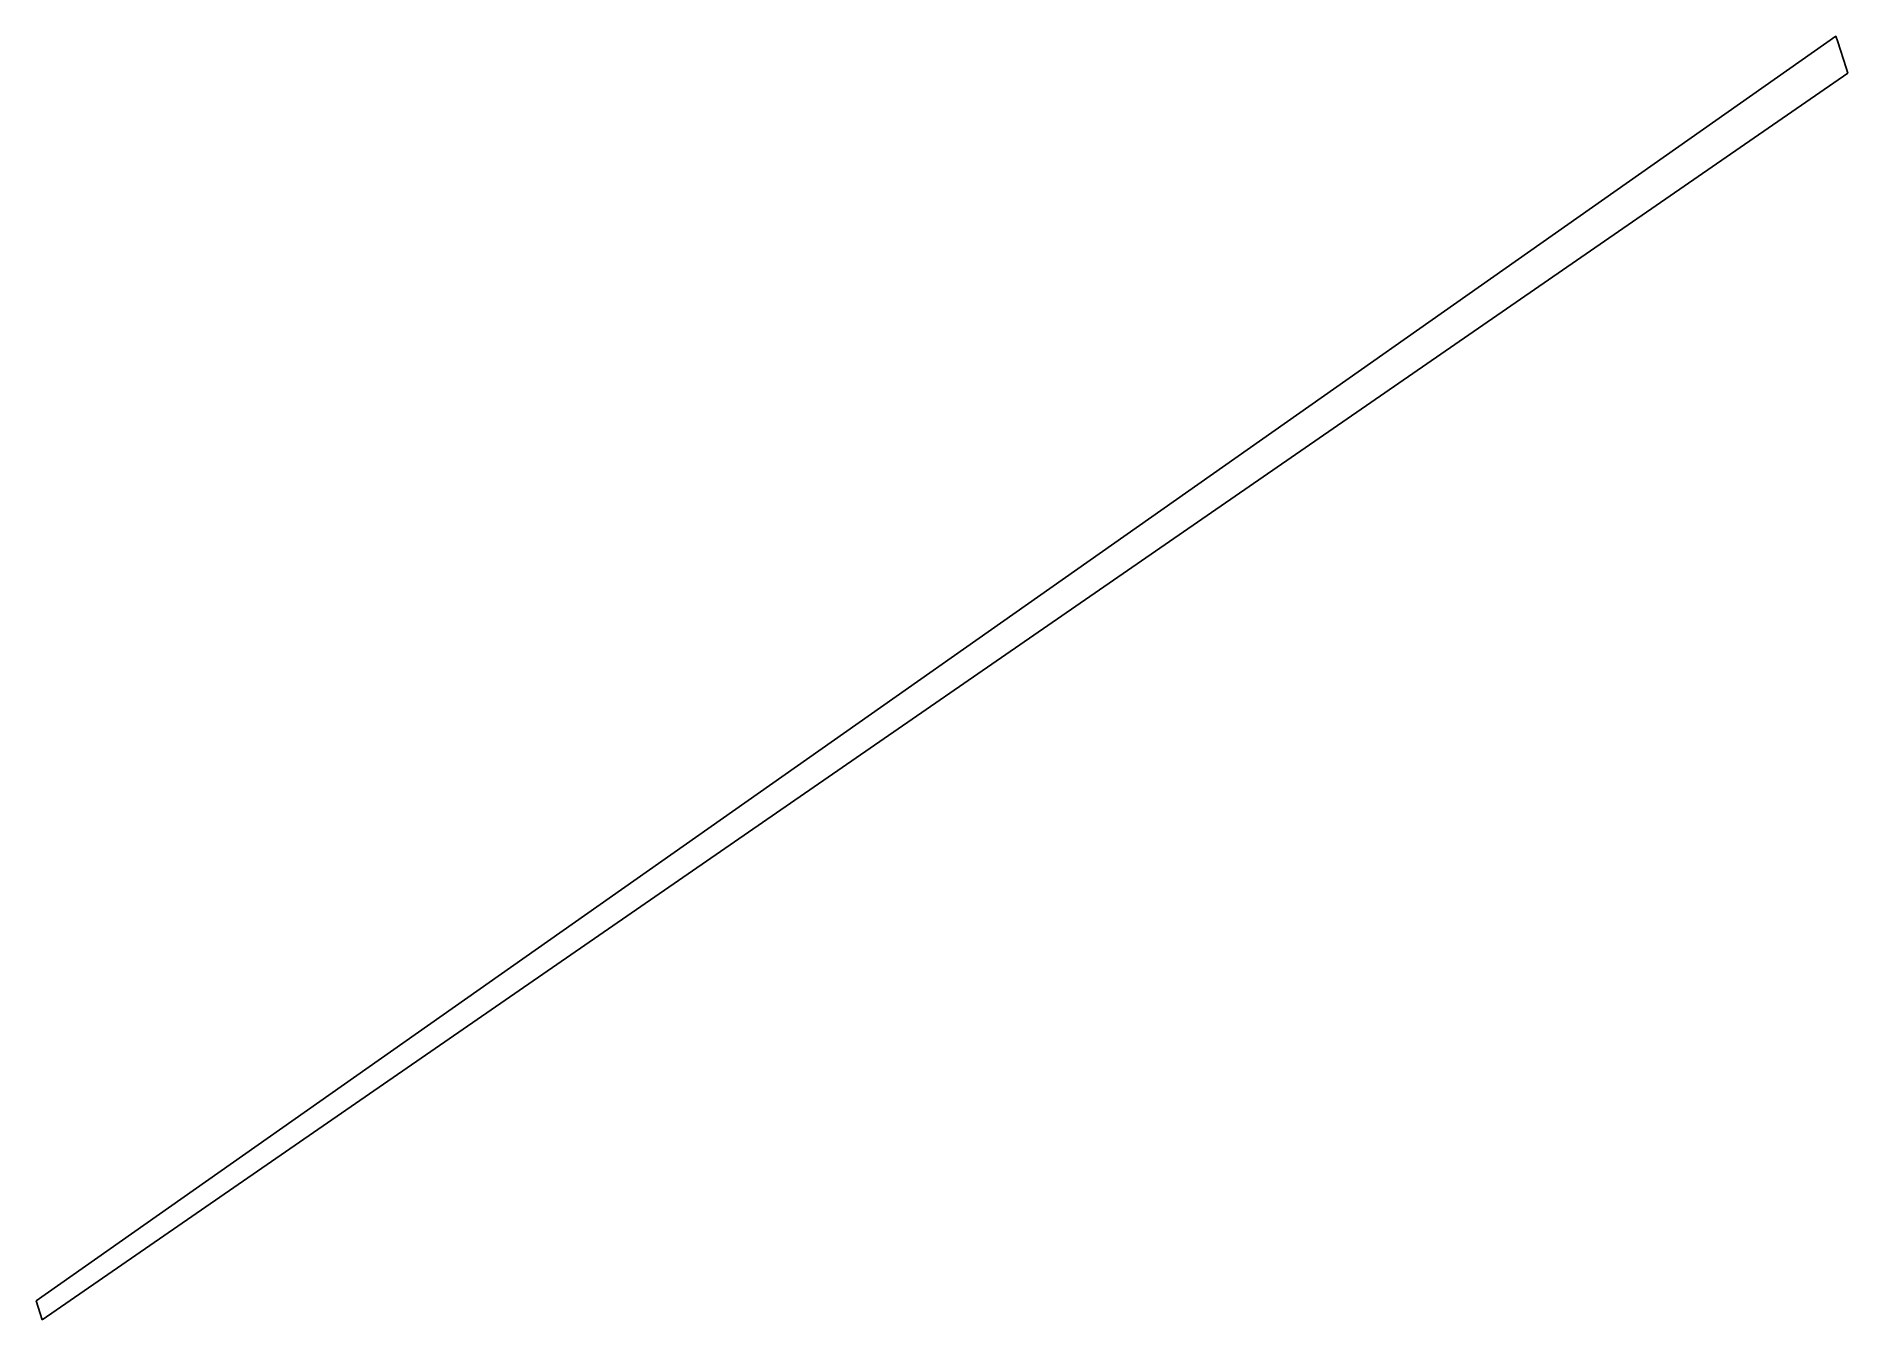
# Model space of a CAD drawing. Extents: x 614010 to 614449, y 646725 to 647036.
import ezdxf

# ---------------------------------------------------------------- set-up
doc = ezdxf.new("R2010")
doc.units = 0
doc.layers.add('_PARCELA_NOU_feb2025', color=50, linetype='Continuous')

msp = doc.modelspace()

# ---------------------------------------------------------------- linework, layer by layer
at = {"layer": '_PARCELA_NOU_feb2025'}
msp.add_lwpolyline([(614011.24, 646725.33), (614011.24, 646725.33), (614009.84, 646729.88), (614446.09, 647036.33), (614446.61, 647034.98), (614448.59, 647028.71), (614449, 647027.41)], close=True, dxfattribs=at)

doc.saveas('drawing.dxf')
